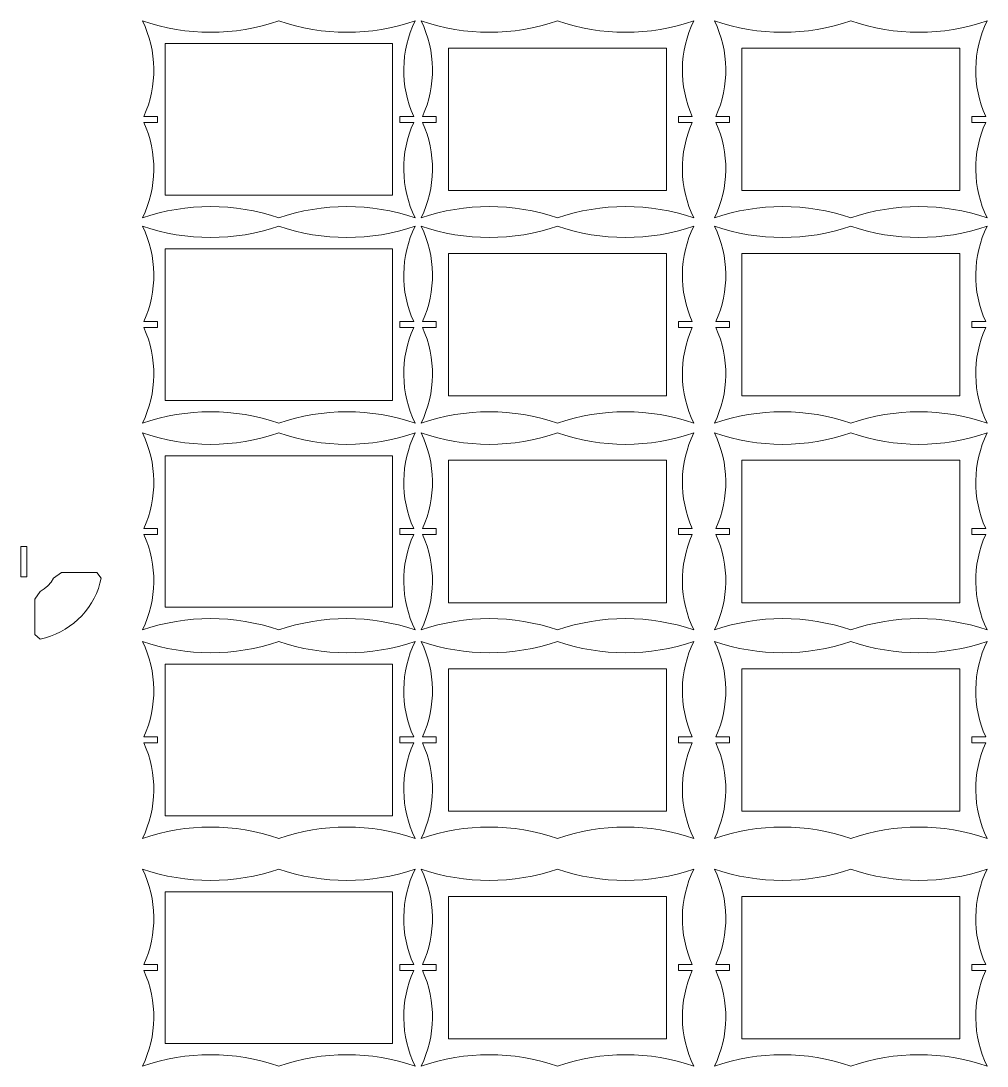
# Model space of a CAD drawing. Header units: millimetres. Extents: x -661 to 660, y -1432 to 519.
# Drawn here: x 22 to 660, y -421 to 269 of the extents above; entities that cross this region are included whole.
import ezdxf

# ---------------------------------------------------------------- set-up
doc = ezdxf.new("R2010")
doc.units = ezdxf.units.MM
doc.header["$MEASUREMENT"] = 0
doc.layers.add('layer 1', color=7, linetype='Continuous')

msp = doc.modelspace()

# ---------------------------------------------------------------- linework, layer by layer
at = {"layer": 'layer 1', "color": 5, "lineweight": 9}
for points, knots in [([(103.6554, 202.31), (103.6554, 202.31), (112.717, 202.31), (112.717, 202.31), (112.717, 202.31), (112.717, 202.31), (112.717, 206.31), (112.717, 206.31), (112.717, 206.31), (112.717, 206.31), (103.6554, 206.31), (103.6554, 206.31), (103.6554, 206.31), (112.7215, 226.4056), (112.3777, 249.4929), (102.7171, 269.31), (102.7171, 269.31), (131.8837, 259.3101), (163.5503, 259.3101), (192.7171, 269.31), (192.7171, 269.31), (221.8837, 259.3101), (253.5503, 259.3101), (282.717, 269.31), (282.717, 269.31), (273.0563, 249.4932), (272.7125, 226.4058), (281.7786, 206.31), (281.7786, 206.31), (281.7786, 206.31), (272.717, 206.31), (272.717, 206.31), (272.717, 206.31), (272.717, 206.31), (272.717, 202.31), (272.717, 202.31), (272.717, 202.31), (272.717, 202.31), (281.7786, 202.31), (281.7786, 202.31), (281.7786, 202.31), (272.7125, 182.2142), (273.0563, 159.1269), (282.7169, 139.3101), (282.7169, 139.3101), (253.5503, 149.31), (221.8837, 149.31), (192.717, 139.3101), (192.717, 139.3101), (163.5503, 149.31), (131.8837, 149.31), (102.717, 139.3101), (102.717, 139.3101), (112.3776, 159.1268), (112.7215, 182.2141), (103.6554, 202.31)], [0, 0, 0, 0, 0.06666667, 0.06666667, 0.06666667, 0.06666667, 0.13333333, 0.13333333, 0.13333333, 0.13333333, 0.2, 0.2, 0.2, 0.2, 0.26666667, 0.26666667, 0.26666667, 0.26666667, 0.33333333, 0.33333333, 0.33333333, 0.33333333, 0.4, 0.4, 0.4, 0.4, 0.46666667, 0.46666667, 0.46666667, 0.46666667, 0.53333333, 0.53333333, 0.53333333, 0.53333333, 0.6, 0.6, 0.6, 0.6, 0.66666667, 0.66666667, 0.66666667, 0.66666667, 0.73333333, 0.73333333, 0.73333333, 0.73333333, 0.8, 0.8, 0.8, 0.8, 0.86666667, 0.86666667, 0.86666667, 0.86666667, 1, 1, 1, 1]), ([(287.625, 202.31), (287.625, 202.31), (296.6866, 202.31), (296.6866, 202.31), (296.6866, 202.31), (296.6866, 202.31), (296.6866, 206.31), (296.6866, 206.31), (296.6866, 206.31), (296.6866, 206.31), (287.625, 206.31), (287.625, 206.31), (287.625, 206.31), (296.6911, 226.4056), (296.3473, 249.4929), (286.6866, 269.31), (286.6866, 269.31), (315.8533, 259.3101), (347.5199, 259.3101), (376.6866, 269.31), (376.6866, 269.31), (405.8533, 259.3101), (437.5199, 259.3101), (466.6865, 269.31), (466.6865, 269.31), (457.0258, 249.4932), (456.682, 226.4058), (465.7481, 206.31), (465.7481, 206.31), (465.7481, 206.31), (456.6866, 206.31), (456.6866, 206.31), (456.6866, 206.31), (456.6866, 206.31), (456.6866, 202.31), (456.6866, 202.31), (456.6866, 202.31), (456.6866, 202.31), (465.7481, 202.31), (465.7481, 202.31), (465.7481, 202.31), (456.682, 182.2142), (457.0258, 159.1269), (466.6865, 139.3101), (466.6865, 139.3101), (437.5199, 149.31), (405.8533, 149.31), (376.6865, 139.3101), (376.6865, 139.3101), (347.5199, 149.31), (315.8533, 149.31), (286.6866, 139.3101), (286.6866, 139.3101), (296.3472, 159.1268), (296.6911, 182.2141), (287.625, 202.31)], [0, 0, 0, 0, 0.06666667, 0.06666667, 0.06666667, 0.06666667, 0.13333333, 0.13333333, 0.13333333, 0.13333333, 0.2, 0.2, 0.2, 0.2, 0.26666667, 0.26666667, 0.26666667, 0.26666667, 0.33333333, 0.33333333, 0.33333333, 0.33333333, 0.4, 0.4, 0.4, 0.4, 0.46666667, 0.46666667, 0.46666667, 0.46666667, 0.53333333, 0.53333333, 0.53333333, 0.53333333, 0.6, 0.6, 0.6, 0.6, 0.66666667, 0.66666667, 0.66666667, 0.66666667, 0.73333333, 0.73333333, 0.73333333, 0.73333333, 0.8, 0.8, 0.8, 0.8, 0.86666667, 0.86666667, 0.86666667, 0.86666667, 1, 1, 1, 1]), ([(481.3001, 202.31), (481.3001, 202.31), (490.3617, 202.31), (490.3617, 202.31), (490.3617, 202.31), (490.3617, 202.31), (490.3617, 206.31), (490.3617, 206.31), (490.3617, 206.31), (490.3617, 206.31), (481.3001, 206.31), (481.3001, 206.31), (481.3001, 206.31), (490.3662, 226.4056), (490.0224, 249.4929), (480.3617, 269.31), (480.3617, 269.31), (509.5284, 259.3101), (541.195, 259.3101), (570.3617, 269.31), (570.3617, 269.31), (599.5284, 259.3101), (631.195, 259.3101), (660.3616, 269.31), (660.3616, 269.31), (650.7009, 249.4932), (650.3571, 226.4058), (659.4232, 206.31), (659.4232, 206.31), (659.4232, 206.31), (650.3617, 206.31), (650.3617, 206.31), (650.3617, 206.31), (650.3617, 206.31), (650.3617, 202.31), (650.3617, 202.31), (650.3617, 202.31), (650.3617, 202.31), (659.4232, 202.31), (659.4232, 202.31), (659.4232, 202.31), (650.3571, 182.2142), (650.7009, 159.1269), (660.3616, 139.3101), (660.3616, 139.3101), (631.195, 149.31), (599.5284, 149.31), (570.3616, 139.3101), (570.3616, 139.3101), (541.195, 149.31), (509.5284, 149.31), (480.3617, 139.3101), (480.3617, 139.3101), (490.0223, 159.1268), (490.3662, 182.2141), (481.3001, 202.31)], [0, 0, 0, 0, 0.06666667, 0.06666667, 0.06666667, 0.06666667, 0.13333333, 0.13333333, 0.13333333, 0.13333333, 0.2, 0.2, 0.2, 0.2, 0.26666667, 0.26666667, 0.26666667, 0.26666667, 0.33333333, 0.33333333, 0.33333333, 0.33333333, 0.4, 0.4, 0.4, 0.4, 0.46666667, 0.46666667, 0.46666667, 0.46666667, 0.53333333, 0.53333333, 0.53333333, 0.53333333, 0.6, 0.6, 0.6, 0.6, 0.66666667, 0.66666667, 0.66666667, 0.66666667, 0.73333333, 0.73333333, 0.73333333, 0.73333333, 0.8, 0.8, 0.8, 0.8, 0.86666667, 0.86666667, 0.86666667, 0.86666667, 1, 1, 1, 1]), ([(267.717, 154.31), (267.717, 154.31), (117.717, 154.31), (117.717, 154.31), (117.717, 154.31), (117.717, 154.31), (117.717, 254.31), (117.717, 254.31), (117.717, 254.31), (117.717, 254.31), (267.717, 254.31), (267.717, 254.31), (267.717, 254.31), (267.717, 254.31), (267.717, 154.31), (267.717, 154.31)], [0, 0, 0, 0, 0.2, 0.2, 0.2, 0.2, 0.4, 0.4, 0.4, 0.4, 0.6, 0.6, 0.6, 0.6, 1, 1, 1, 1]), ([(304.6866, 157.31), (304.6866, 157.31), (304.6866, 251.31), (304.6866, 251.31), (304.6866, 251.31), (304.6866, 251.31), (448.6866, 251.31), (448.6866, 251.31), (448.6866, 251.31), (448.6866, 251.31), (448.6866, 157.31), (448.6866, 157.31), (448.6866, 157.31), (448.6866, 157.31), (304.6866, 157.31), (304.6866, 157.31)], [0, 0, 0, 0, 0.2, 0.2, 0.2, 0.2, 0.4, 0.4, 0.4, 0.4, 0.6, 0.6, 0.6, 0.6, 1, 1, 1, 1]), ([(498.3617, 157.31), (498.3617, 157.31), (498.3617, 251.31), (498.3617, 251.31), (498.3617, 251.31), (498.3617, 251.31), (642.3617, 251.31), (642.3617, 251.31), (642.3617, 251.31), (642.3617, 251.31), (642.3617, 157.31), (642.3617, 157.31), (642.3617, 157.31), (642.3617, 157.31), (498.3617, 157.31), (498.3617, 157.31)], [0, 0, 0, 0, 0.2, 0.2, 0.2, 0.2, 0.4, 0.4, 0.4, 0.4, 0.6, 0.6, 0.6, 0.6, 1, 1, 1, 1]), ([(103.6554, 66.8433), (103.6554, 66.8433), (112.717, 66.8433), (112.717, 66.8433), (112.717, 66.8433), (112.717, 66.8433), (112.717, 70.8433), (112.717, 70.8433), (112.717, 70.8433), (112.717, 70.8433), (103.6554, 70.8433), (103.6554, 70.8433), (103.6554, 70.8433), (112.7215, 90.9389), (112.3777, 114.0262), (102.7171, 133.8433), (102.7171, 133.8433), (131.8837, 123.8434), (163.5503, 123.8434), (192.7171, 133.8433), (192.7171, 133.8433), (221.8837, 123.8434), (253.5503, 123.8434), (282.717, 133.8433), (282.717, 133.8433), (273.0563, 114.0265), (272.7125, 90.9391), (281.7786, 70.8433), (281.7786, 70.8433), (281.7786, 70.8433), (272.717, 70.8433), (272.717, 70.8433), (272.717, 70.8433), (272.717, 70.8433), (272.717, 66.8433), (272.717, 66.8433), (272.717, 66.8433), (272.717, 66.8433), (281.7786, 66.8433), (281.7786, 66.8433), (281.7786, 66.8433), (272.7125, 46.7475), (273.0563, 23.6602), (282.7169, 3.8434), (282.7169, 3.8434), (253.5503, 13.8433), (221.8837, 13.8433), (192.717, 3.8434), (192.717, 3.8434), (163.5503, 13.8433), (131.8837, 13.8433), (102.717, 3.8434), (102.717, 3.8434), (112.3776, 23.6601), (112.7215, 46.7474), (103.6554, 66.8433)], [0, 0, 0, 0, 0.06666667, 0.06666667, 0.06666667, 0.06666667, 0.13333333, 0.13333333, 0.13333333, 0.13333333, 0.2, 0.2, 0.2, 0.2, 0.26666667, 0.26666667, 0.26666667, 0.26666667, 0.33333333, 0.33333333, 0.33333333, 0.33333333, 0.4, 0.4, 0.4, 0.4, 0.46666667, 0.46666667, 0.46666667, 0.46666667, 0.53333333, 0.53333333, 0.53333333, 0.53333333, 0.6, 0.6, 0.6, 0.6, 0.66666667, 0.66666667, 0.66666667, 0.66666667, 0.73333333, 0.73333333, 0.73333333, 0.73333333, 0.8, 0.8, 0.8, 0.8, 0.86666667, 0.86666667, 0.86666667, 0.86666667, 1, 1, 1, 1]), ([(287.625, 66.8433), (287.625, 66.8433), (296.6866, 66.8433), (296.6866, 66.8433), (296.6866, 66.8433), (296.6866, 66.8433), (296.6866, 70.8433), (296.6866, 70.8433), (296.6866, 70.8433), (296.6866, 70.8433), (287.625, 70.8433), (287.625, 70.8433), (287.625, 70.8433), (296.6911, 90.9389), (296.3473, 114.0262), (286.6866, 133.8433), (286.6866, 133.8433), (315.8533, 123.8434), (347.5199, 123.8434), (376.6866, 133.8433), (376.6866, 133.8433), (405.8533, 123.8434), (437.5199, 123.8434), (466.6865, 133.8433), (466.6865, 133.8433), (457.0258, 114.0265), (456.682, 90.9391), (465.7481, 70.8433), (465.7481, 70.8433), (465.7481, 70.8433), (456.6866, 70.8433), (456.6866, 70.8433), (456.6866, 70.8433), (456.6866, 70.8433), (456.6866, 66.8433), (456.6866, 66.8433), (456.6866, 66.8433), (456.6866, 66.8433), (465.7481, 66.8433), (465.7481, 66.8433), (465.7481, 66.8433), (456.682, 46.7475), (457.0258, 23.6602), (466.6865, 3.8434), (466.6865, 3.8434), (437.5199, 13.8433), (405.8533, 13.8433), (376.6865, 3.8434), (376.6865, 3.8434), (347.5199, 13.8433), (315.8533, 13.8433), (286.6866, 3.8434), (286.6866, 3.8434), (296.3472, 23.6601), (296.6911, 46.7474), (287.625, 66.8433)], [0, 0, 0, 0, 0.06666667, 0.06666667, 0.06666667, 0.06666667, 0.13333333, 0.13333333, 0.13333333, 0.13333333, 0.2, 0.2, 0.2, 0.2, 0.26666667, 0.26666667, 0.26666667, 0.26666667, 0.33333333, 0.33333333, 0.33333333, 0.33333333, 0.4, 0.4, 0.4, 0.4, 0.46666667, 0.46666667, 0.46666667, 0.46666667, 0.53333333, 0.53333333, 0.53333333, 0.53333333, 0.6, 0.6, 0.6, 0.6, 0.66666667, 0.66666667, 0.66666667, 0.66666667, 0.73333333, 0.73333333, 0.73333333, 0.73333333, 0.8, 0.8, 0.8, 0.8, 0.86666667, 0.86666667, 0.86666667, 0.86666667, 1, 1, 1, 1]), ([(481.3001, 66.8433), (481.3001, 66.8433), (490.3617, 66.8433), (490.3617, 66.8433), (490.3617, 66.8433), (490.3617, 66.8433), (490.3617, 70.8433), (490.3617, 70.8433), (490.3617, 70.8433), (490.3617, 70.8433), (481.3001, 70.8433), (481.3001, 70.8433), (481.3001, 70.8433), (490.3662, 90.9389), (490.0224, 114.0262), (480.3617, 133.8433), (480.3617, 133.8433), (509.5284, 123.8434), (541.195, 123.8434), (570.3617, 133.8433), (570.3617, 133.8433), (599.5284, 123.8434), (631.195, 123.8434), (660.3616, 133.8433), (660.3616, 133.8433), (650.7009, 114.0265), (650.3571, 90.9391), (659.4232, 70.8433), (659.4232, 70.8433), (659.4232, 70.8433), (650.3617, 70.8433), (650.3617, 70.8433), (650.3617, 70.8433), (650.3617, 70.8433), (650.3617, 66.8433), (650.3617, 66.8433), (650.3617, 66.8433), (650.3617, 66.8433), (659.4232, 66.8433), (659.4232, 66.8433), (659.4232, 66.8433), (650.3571, 46.7475), (650.7009, 23.6602), (660.3616, 3.8434), (660.3616, 3.8434), (631.195, 13.8433), (599.5284, 13.8433), (570.3616, 3.8434), (570.3616, 3.8434), (541.195, 13.8433), (509.5284, 13.8433), (480.3617, 3.8434), (480.3617, 3.8434), (490.0223, 23.6601), (490.3662, 46.7474), (481.3001, 66.8433)], [0, 0, 0, 0, 0.06666667, 0.06666667, 0.06666667, 0.06666667, 0.13333333, 0.13333333, 0.13333333, 0.13333333, 0.2, 0.2, 0.2, 0.2, 0.26666667, 0.26666667, 0.26666667, 0.26666667, 0.33333333, 0.33333333, 0.33333333, 0.33333333, 0.4, 0.4, 0.4, 0.4, 0.46666667, 0.46666667, 0.46666667, 0.46666667, 0.53333333, 0.53333333, 0.53333333, 0.53333333, 0.6, 0.6, 0.6, 0.6, 0.66666667, 0.66666667, 0.66666667, 0.66666667, 0.73333333, 0.73333333, 0.73333333, 0.73333333, 0.8, 0.8, 0.8, 0.8, 0.86666667, 0.86666667, 0.86666667, 0.86666667, 1, 1, 1, 1]), ([(267.717, 18.8433), (267.717, 18.8433), (117.717, 18.8433), (117.717, 18.8433), (117.717, 18.8433), (117.717, 18.8433), (117.717, 118.8433), (117.717, 118.8433), (117.717, 118.8433), (117.717, 118.8433), (267.717, 118.8433), (267.717, 118.8433), (267.717, 118.8433), (267.717, 118.8433), (267.717, 18.8433), (267.717, 18.8433)], [0, 0, 0, 0, 0.2, 0.2, 0.2, 0.2, 0.4, 0.4, 0.4, 0.4, 0.6, 0.6, 0.6, 0.6, 1, 1, 1, 1]), ([(304.6866, 21.8433), (304.6866, 21.8433), (304.6866, 115.8433), (304.6866, 115.8433), (304.6866, 115.8433), (304.6866, 115.8433), (448.6866, 115.8433), (448.6866, 115.8433), (448.6866, 115.8433), (448.6866, 115.8433), (448.6866, 21.8433), (448.6866, 21.8433), (448.6866, 21.8433), (448.6866, 21.8433), (304.6866, 21.8433), (304.6866, 21.8433)], [0, 0, 0, 0, 0.2, 0.2, 0.2, 0.2, 0.4, 0.4, 0.4, 0.4, 0.6, 0.6, 0.6, 0.6, 1, 1, 1, 1]), ([(498.3617, 21.8433), (498.3617, 21.8433), (498.3617, 115.8433), (498.3617, 115.8433), (498.3617, 115.8433), (498.3617, 115.8433), (642.3617, 115.8433), (642.3617, 115.8433), (642.3617, 115.8433), (642.3617, 115.8433), (642.3617, 21.8433), (642.3617, 21.8433), (642.3617, 21.8433), (642.3617, 21.8433), (498.3617, 21.8433), (498.3617, 21.8433)], [0, 0, 0, 0, 0.2, 0.2, 0.2, 0.2, 0.4, 0.4, 0.4, 0.4, 0.6, 0.6, 0.6, 0.6, 1, 1, 1, 1]), ([(103.6554, -69.6817), (103.6554, -69.6817), (112.717, -69.6817), (112.717, -69.6817), (112.717, -69.6817), (112.717, -69.6817), (112.717, -65.6817), (112.717, -65.6817), (112.717, -65.6817), (112.717, -65.6817), (103.6554, -65.6817), (103.6554, -65.6817), (103.6554, -65.6817), (112.7215, -45.5861), (112.3777, -22.4988), (102.7171, -2.6817), (102.7171, -2.6817), (131.8837, -12.6816), (163.5503, -12.6816), (192.7171, -2.6817), (192.7171, -2.6817), (221.8837, -12.6816), (253.5503, -12.6816), (282.717, -2.6817), (282.717, -2.6817), (273.0563, -22.4985), (272.7125, -45.5859), (281.7786, -65.6817), (281.7786, -65.6817), (281.7786, -65.6817), (272.717, -65.6817), (272.717, -65.6817), (272.717, -65.6817), (272.717, -65.6817), (272.717, -69.6817), (272.717, -69.6817), (272.717, -69.6817), (272.717, -69.6817), (281.7786, -69.6817), (281.7786, -69.6817), (281.7786, -69.6817), (272.7125, -89.7775), (273.0563, -112.8648), (282.7169, -132.6816), (282.7169, -132.6816), (253.5503, -122.6817), (221.8837, -122.6817), (192.717, -132.6816), (192.717, -132.6816), (163.5503, -122.6817), (131.8837, -122.6817), (102.717, -132.6816), (102.717, -132.6816), (112.3776, -112.8649), (112.7215, -89.7776), (103.6554, -69.6817)], [0, 0, 0, 0, 0.06666667, 0.06666667, 0.06666667, 0.06666667, 0.13333333, 0.13333333, 0.13333333, 0.13333333, 0.2, 0.2, 0.2, 0.2, 0.26666667, 0.26666667, 0.26666667, 0.26666667, 0.33333333, 0.33333333, 0.33333333, 0.33333333, 0.4, 0.4, 0.4, 0.4, 0.46666667, 0.46666667, 0.46666667, 0.46666667, 0.53333333, 0.53333333, 0.53333333, 0.53333333, 0.6, 0.6, 0.6, 0.6, 0.66666667, 0.66666667, 0.66666667, 0.66666667, 0.73333333, 0.73333333, 0.73333333, 0.73333333, 0.8, 0.8, 0.8, 0.8, 0.86666667, 0.86666667, 0.86666667, 0.86666667, 1, 1, 1, 1]), ([(287.625, -69.6817), (287.625, -69.6817), (296.6866, -69.6817), (296.6866, -69.6817), (296.6866, -69.6817), (296.6866, -69.6817), (296.6866, -65.6817), (296.6866, -65.6817), (296.6866, -65.6817), (296.6866, -65.6817), (287.625, -65.6817), (287.625, -65.6817), (287.625, -65.6817), (296.6911, -45.5861), (296.3473, -22.4988), (286.6866, -2.6817), (286.6866, -2.6817), (315.8533, -12.6816), (347.5199, -12.6816), (376.6866, -2.6817), (376.6866, -2.6817), (405.8533, -12.6816), (437.5199, -12.6816), (466.6865, -2.6817), (466.6865, -2.6817), (457.0258, -22.4985), (456.682, -45.5859), (465.7481, -65.6817), (465.7481, -65.6817), (465.7481, -65.6817), (456.6866, -65.6817), (456.6866, -65.6817), (456.6866, -65.6817), (456.6866, -65.6817), (456.6866, -69.6817), (456.6866, -69.6817), (456.6866, -69.6817), (456.6866, -69.6817), (465.7481, -69.6817), (465.7481, -69.6817), (465.7481, -69.6817), (456.682, -89.7775), (457.0258, -112.8648), (466.6865, -132.6816), (466.6865, -132.6816), (437.5199, -122.6817), (405.8533, -122.6817), (376.6865, -132.6816), (376.6865, -132.6816), (347.5199, -122.6817), (315.8533, -122.6817), (286.6866, -132.6816), (286.6866, -132.6816), (296.3472, -112.8649), (296.6911, -89.7776), (287.625, -69.6817)], [0, 0, 0, 0, 0.06666667, 0.06666667, 0.06666667, 0.06666667, 0.13333333, 0.13333333, 0.13333333, 0.13333333, 0.2, 0.2, 0.2, 0.2, 0.26666667, 0.26666667, 0.26666667, 0.26666667, 0.33333333, 0.33333333, 0.33333333, 0.33333333, 0.4, 0.4, 0.4, 0.4, 0.46666667, 0.46666667, 0.46666667, 0.46666667, 0.53333333, 0.53333333, 0.53333333, 0.53333333, 0.6, 0.6, 0.6, 0.6, 0.66666667, 0.66666667, 0.66666667, 0.66666667, 0.73333333, 0.73333333, 0.73333333, 0.73333333, 0.8, 0.8, 0.8, 0.8, 0.86666667, 0.86666667, 0.86666667, 0.86666667, 1, 1, 1, 1]), ([(481.3001, -69.6817), (481.3001, -69.6817), (490.3617, -69.6817), (490.3617, -69.6817), (490.3617, -69.6817), (490.3617, -69.6817), (490.3617, -65.6817), (490.3617, -65.6817), (490.3617, -65.6817), (490.3617, -65.6817), (481.3001, -65.6817), (481.3001, -65.6817), (481.3001, -65.6817), (490.3662, -45.5861), (490.0224, -22.4988), (480.3617, -2.6817), (480.3617, -2.6817), (509.5284, -12.6816), (541.195, -12.6816), (570.3617, -2.6817), (570.3617, -2.6817), (599.5284, -12.6816), (631.195, -12.6816), (660.3616, -2.6817), (660.3616, -2.6817), (650.7009, -22.4985), (650.3571, -45.5859), (659.4232, -65.6817), (659.4232, -65.6817), (659.4232, -65.6817), (650.3617, -65.6817), (650.3617, -65.6817), (650.3617, -65.6817), (650.3617, -65.6817), (650.3617, -69.6817), (650.3617, -69.6817), (650.3617, -69.6817), (650.3617, -69.6817), (659.4232, -69.6817), (659.4232, -69.6817), (659.4232, -69.6817), (650.3571, -89.7775), (650.7009, -112.8648), (660.3616, -132.6816), (660.3616, -132.6816), (631.195, -122.6817), (599.5284, -122.6817), (570.3616, -132.6816), (570.3616, -132.6816), (541.195, -122.6817), (509.5284, -122.6817), (480.3617, -132.6816), (480.3617, -132.6816), (490.0223, -112.8649), (490.3662, -89.7776), (481.3001, -69.6817)], [0, 0, 0, 0, 0.06666667, 0.06666667, 0.06666667, 0.06666667, 0.13333333, 0.13333333, 0.13333333, 0.13333333, 0.2, 0.2, 0.2, 0.2, 0.26666667, 0.26666667, 0.26666667, 0.26666667, 0.33333333, 0.33333333, 0.33333333, 0.33333333, 0.4, 0.4, 0.4, 0.4, 0.46666667, 0.46666667, 0.46666667, 0.46666667, 0.53333333, 0.53333333, 0.53333333, 0.53333333, 0.6, 0.6, 0.6, 0.6, 0.66666667, 0.66666667, 0.66666667, 0.66666667, 0.73333333, 0.73333333, 0.73333333, 0.73333333, 0.8, 0.8, 0.8, 0.8, 0.86666667, 0.86666667, 0.86666667, 0.86666667, 1, 1, 1, 1]), ([(267.717, -117.6817), (267.717, -117.6817), (117.717, -117.6817), (117.717, -117.6817), (117.717, -117.6817), (117.717, -117.6817), (117.717, -17.6817), (117.717, -17.6817), (117.717, -17.6817), (117.717, -17.6817), (267.717, -17.6817), (267.717, -17.6817), (267.717, -17.6817), (267.717, -17.6817), (267.717, -117.6817), (267.717, -117.6817)], [0, 0, 0, 0, 0.2, 0.2, 0.2, 0.2, 0.4, 0.4, 0.4, 0.4, 0.6, 0.6, 0.6, 0.6, 1, 1, 1, 1]), ([(304.6866, -114.6817), (304.6866, -114.6817), (304.6866, -20.6817), (304.6866, -20.6817), (304.6866, -20.6817), (304.6866, -20.6817), (448.6866, -20.6817), (448.6866, -20.6817), (448.6866, -20.6817), (448.6866, -20.6817), (448.6866, -114.6817), (448.6866, -114.6817), (448.6866, -114.6817), (448.6866, -114.6817), (304.6866, -114.6817), (304.6866, -114.6817)], [0, 0, 0, 0, 0.2, 0.2, 0.2, 0.2, 0.4, 0.4, 0.4, 0.4, 0.6, 0.6, 0.6, 0.6, 1, 1, 1, 1]), ([(498.3617, -114.6817), (498.3617, -114.6817), (498.3617, -20.6817), (498.3617, -20.6817), (498.3617, -20.6817), (498.3617, -20.6817), (642.3617, -20.6817), (642.3617, -20.6817), (642.3617, -20.6817), (642.3617, -20.6817), (642.3617, -114.6817), (642.3617, -114.6817), (642.3617, -114.6817), (642.3617, -114.6817), (498.3617, -114.6817), (498.3617, -114.6817)], [0, 0, 0, 0, 0.2, 0.2, 0.2, 0.2, 0.4, 0.4, 0.4, 0.4, 0.6, 0.6, 0.6, 0.6, 1, 1, 1, 1]), ([(22.4595, -97.6582), (22.4595, -97.6582), (22.4595, -77.6582), (22.4595, -77.6582), (22.4595, -77.6582), (22.4595, -77.6582), (26.4595, -77.6582), (26.4595, -77.6582), (26.4595, -77.6582), (26.4595, -77.6582), (26.4595, -97.6582), (26.4595, -97.6582), (26.4595, -97.6582), (26.4595, -97.6582), (22.4595, -97.6582), (22.4595, -97.6582)], [0, 0, 0, 0, 0.2, 0.2, 0.2, 0.2, 0.4, 0.4, 0.4, 0.4, 0.6, 0.6, 0.6, 0.6, 1, 1, 1, 1]), ([(31.6595, -112.4694), (31.6595, -112.4694), (31.6595, -135.7565), (31.6595, -135.7565), (31.6595, -135.7565), (31.6595, -135.7565), (35.2595, -138.7261), (35.2595, -138.7261), (35.2595, -138.7261), (35.2595, -138.7261), (38.6984, -137.8758), (38.6984, -137.8758), (38.6984, -137.8758), (38.6984, -137.8758), (42.0718, -136.7944), (42.0718, -136.7944), (42.0718, -136.7944), (42.0718, -136.7944), (45.3642, -135.4866), (45.3642, -135.4866), (45.3642, -135.4866), (45.3642, -135.4866), (48.5602, -133.9586), (48.5602, -133.9586), (48.5602, -133.9586), (48.5602, -133.9586), (51.6451, -132.2171), (51.6451, -132.2171), (51.6451, -132.2171), (51.6451, -132.2171), (54.6048, -130.2706), (54.6048, -130.2706), (54.6048, -130.2706), (54.6048, -130.2706), (57.4258, -128.1277), (57.4258, -128.1277), (57.4258, -128.1277), (57.4258, -128.1277), (60.0949, -125.7986), (60.0949, -125.7986), (60.0949, -125.7986), (60.0949, -125.7986), (62.5998, -123.2936), (62.5998, -123.2936), (62.5998, -123.2936), (62.5998, -123.2936), (64.929, -120.6245), (64.929, -120.6245), (64.929, -120.6245), (64.929, -120.6245), (67.0718, -117.8035), (67.0718, -117.8035), (67.0718, -117.8035), (67.0718, -117.8035), (69.0184, -114.8438), (69.0184, -114.8438), (69.0184, -114.8438), (69.0184, -114.8438), (70.7598, -111.7589), (70.7598, -111.7589), (70.7598, -111.7589), (70.7598, -111.7589), (72.2878, -108.5629), (72.2878, -108.5629), (72.2878, -108.5629), (72.2878, -108.5629), (73.5957, -105.2706), (73.5957, -105.2706), (73.5957, -105.2706), (73.5957, -105.2706), (74.6771, -101.8971), (74.6771, -101.8971), (74.6771, -101.8971), (74.6771, -101.8971), (75.5274, -98.4582), (75.5274, -98.4582), (75.5274, -98.4582), (75.5274, -98.4582), (72.5578, -94.8582), (72.5578, -94.8582), (72.5578, -94.8582), (72.5578, -94.8582), (49.2707, -94.8582), (49.2707, -94.8582), (49.2707, -94.8582), (49.2707, -94.8582), (44.084, -98.4582), (44.084, -98.4582), (44.084, -98.4582), (44.084, -98.4582), (42.3694, -101.1115), (42.3694, -101.1115), (42.3694, -101.1115), (42.3694, -101.1115), (40.2987, -103.4974), (40.2987, -103.4974), (40.2987, -103.4974), (40.2987, -103.4974), (37.9128, -105.5682), (37.9128, -105.5682), (37.9128, -105.5682), (37.9128, -105.5682), (35.2595, -107.2827), (35.2595, -107.2827), (35.2595, -107.2827), (35.2595, -107.2827), (31.6595, -112.4694), (31.6595, -112.4694)], [0, 0, 0, 0, 0.03571429, 0.03571429, 0.03571429, 0.03571429, 0.07142857, 0.07142857, 0.07142857, 0.07142857, 0.10714286, 0.10714286, 0.10714286, 0.10714286, 0.14285714, 0.14285714, 0.14285714, 0.14285714, 0.17857143, 0.17857143, 0.17857143, 0.17857143, 0.21428571, 0.21428571, 0.21428571, 0.21428571, 0.25, 0.25, 0.25, 0.25, 0.28571429, 0.28571429, 0.28571429, 0.28571429, 0.32142857, 0.32142857, 0.32142857, 0.32142857, 0.35714286, 0.35714286, 0.35714286, 0.35714286, 0.39285714, 0.39285714, 0.39285714, 0.39285714, 0.42857143, 0.42857143, 0.42857143, 0.42857143, 0.46428571, 0.46428571, 0.46428571, 0.46428571, 0.5, 0.5, 0.5, 0.5, 0.53571429, 0.53571429, 0.53571429, 0.53571429, 0.57142857, 0.57142857, 0.57142857, 0.57142857, 0.60714286, 0.60714286, 0.60714286, 0.60714286, 0.64285714, 0.64285714, 0.64285714, 0.64285714, 0.67857143, 0.67857143, 0.67857143, 0.67857143, 0.71428571, 0.71428571, 0.71428571, 0.71428571, 0.75, 0.75, 0.75, 0.75, 0.78571429, 0.78571429, 0.78571429, 0.78571429, 0.82142857, 0.82142857, 0.82142857, 0.82142857, 0.85714286, 0.85714286, 0.85714286, 0.85714286, 0.89285714, 0.89285714, 0.89285714, 0.89285714, 0.92857143, 0.92857143, 0.92857143, 0.92857143, 1, 1, 1, 1]), ([(103.6554, -207.265), (103.6554, -207.265), (112.717, -207.265), (112.717, -207.265), (112.717, -207.265), (112.717, -207.265), (112.717, -203.265), (112.717, -203.265), (112.717, -203.265), (112.717, -203.265), (103.6554, -203.265), (103.6554, -203.265), (103.6554, -203.265), (112.7215, -183.1694), (112.3777, -160.0821), (102.7171, -140.265), (102.7171, -140.265), (131.8837, -150.2649), (163.5503, -150.2649), (192.7171, -140.265), (192.7171, -140.265), (221.8837, -150.2649), (253.5503, -150.2649), (282.717, -140.265), (282.717, -140.265), (273.0563, -160.0818), (272.7125, -183.1692), (281.7786, -203.265), (281.7786, -203.265), (281.7786, -203.265), (272.717, -203.265), (272.717, -203.265), (272.717, -203.265), (272.717, -203.265), (272.717, -207.265), (272.717, -207.265), (272.717, -207.265), (272.717, -207.265), (281.7786, -207.265), (281.7786, -207.265), (281.7786, -207.265), (272.7125, -227.3608), (273.0563, -250.4481), (282.7169, -270.2649), (282.7169, -270.2649), (253.5503, -260.265), (221.8837, -260.265), (192.717, -270.2649), (192.717, -270.2649), (163.5503, -260.265), (131.8837, -260.265), (102.717, -270.2649), (102.717, -270.2649), (112.3776, -250.4482), (112.7215, -227.3609), (103.6554, -207.265)], [0, 0, 0, 0, 0.06666667, 0.06666667, 0.06666667, 0.06666667, 0.13333333, 0.13333333, 0.13333333, 0.13333333, 0.2, 0.2, 0.2, 0.2, 0.26666667, 0.26666667, 0.26666667, 0.26666667, 0.33333333, 0.33333333, 0.33333333, 0.33333333, 0.4, 0.4, 0.4, 0.4, 0.46666667, 0.46666667, 0.46666667, 0.46666667, 0.53333333, 0.53333333, 0.53333333, 0.53333333, 0.6, 0.6, 0.6, 0.6, 0.66666667, 0.66666667, 0.66666667, 0.66666667, 0.73333333, 0.73333333, 0.73333333, 0.73333333, 0.8, 0.8, 0.8, 0.8, 0.86666667, 0.86666667, 0.86666667, 0.86666667, 1, 1, 1, 1]), ([(287.625, -207.265), (287.625, -207.265), (296.6866, -207.265), (296.6866, -207.265), (296.6866, -207.265), (296.6866, -207.265), (296.6866, -203.265), (296.6866, -203.265), (296.6866, -203.265), (296.6866, -203.265), (287.625, -203.265), (287.625, -203.265), (287.625, -203.265), (296.6911, -183.1694), (296.3473, -160.0821), (286.6866, -140.265), (286.6866, -140.265), (315.8533, -150.2649), (347.5199, -150.2649), (376.6866, -140.265), (376.6866, -140.265), (405.8533, -150.2649), (437.5199, -150.2649), (466.6865, -140.265), (466.6865, -140.265), (457.0258, -160.0818), (456.682, -183.1692), (465.7481, -203.265), (465.7481, -203.265), (465.7481, -203.265), (456.6866, -203.265), (456.6866, -203.265), (456.6866, -203.265), (456.6866, -203.265), (456.6866, -207.265), (456.6866, -207.265), (456.6866, -207.265), (456.6866, -207.265), (465.7481, -207.265), (465.7481, -207.265), (465.7481, -207.265), (456.682, -227.3608), (457.0258, -250.4481), (466.6865, -270.2649), (466.6865, -270.2649), (437.5199, -260.265), (405.8533, -260.265), (376.6865, -270.2649), (376.6865, -270.2649), (347.5199, -260.265), (315.8533, -260.265), (286.6866, -270.2649), (286.6866, -270.2649), (296.3472, -250.4482), (296.6911, -227.3609), (287.625, -207.265)], [0, 0, 0, 0, 0.06666667, 0.06666667, 0.06666667, 0.06666667, 0.13333333, 0.13333333, 0.13333333, 0.13333333, 0.2, 0.2, 0.2, 0.2, 0.26666667, 0.26666667, 0.26666667, 0.26666667, 0.33333333, 0.33333333, 0.33333333, 0.33333333, 0.4, 0.4, 0.4, 0.4, 0.46666667, 0.46666667, 0.46666667, 0.46666667, 0.53333333, 0.53333333, 0.53333333, 0.53333333, 0.6, 0.6, 0.6, 0.6, 0.66666667, 0.66666667, 0.66666667, 0.66666667, 0.73333333, 0.73333333, 0.73333333, 0.73333333, 0.8, 0.8, 0.8, 0.8, 0.86666667, 0.86666667, 0.86666667, 0.86666667, 1, 1, 1, 1]), ([(481.3001, -207.265), (481.3001, -207.265), (490.3617, -207.265), (490.3617, -207.265), (490.3617, -207.265), (490.3617, -207.265), (490.3617, -203.265), (490.3617, -203.265), (490.3617, -203.265), (490.3617, -203.265), (481.3001, -203.265), (481.3001, -203.265), (481.3001, -203.265), (490.3662, -183.1694), (490.0224, -160.0821), (480.3617, -140.265), (480.3617, -140.265), (509.5284, -150.2649), (541.195, -150.2649), (570.3617, -140.265), (570.3617, -140.265), (599.5284, -150.2649), (631.195, -150.2649), (660.3616, -140.265), (660.3616, -140.265), (650.7009, -160.0818), (650.3571, -183.1692), (659.4232, -203.265), (659.4232, -203.265), (659.4232, -203.265), (650.3617, -203.265), (650.3617, -203.265), (650.3617, -203.265), (650.3617, -203.265), (650.3617, -207.265), (650.3617, -207.265), (650.3617, -207.265), (650.3617, -207.265), (659.4232, -207.265), (659.4232, -207.265), (659.4232, -207.265), (650.3571, -227.3608), (650.7009, -250.4481), (660.3616, -270.2649), (660.3616, -270.2649), (631.195, -260.265), (599.5284, -260.265), (570.3616, -270.2649), (570.3616, -270.2649), (541.195, -260.265), (509.5284, -260.265), (480.3617, -270.2649), (480.3617, -270.2649), (490.0223, -250.4482), (490.3662, -227.3609), (481.3001, -207.265)], [0, 0, 0, 0, 0.06666667, 0.06666667, 0.06666667, 0.06666667, 0.13333333, 0.13333333, 0.13333333, 0.13333333, 0.2, 0.2, 0.2, 0.2, 0.26666667, 0.26666667, 0.26666667, 0.26666667, 0.33333333, 0.33333333, 0.33333333, 0.33333333, 0.4, 0.4, 0.4, 0.4, 0.46666667, 0.46666667, 0.46666667, 0.46666667, 0.53333333, 0.53333333, 0.53333333, 0.53333333, 0.6, 0.6, 0.6, 0.6, 0.66666667, 0.66666667, 0.66666667, 0.66666667, 0.73333333, 0.73333333, 0.73333333, 0.73333333, 0.8, 0.8, 0.8, 0.8, 0.86666667, 0.86666667, 0.86666667, 0.86666667, 1, 1, 1, 1]), ([(267.717, -255.265), (267.717, -255.265), (117.717, -255.265), (117.717, -255.265), (117.717, -255.265), (117.717, -255.265), (117.717, -155.265), (117.717, -155.265), (117.717, -155.265), (117.717, -155.265), (267.717, -155.265), (267.717, -155.265), (267.717, -155.265), (267.717, -155.265), (267.717, -255.265), (267.717, -255.265)], [0, 0, 0, 0, 0.2, 0.2, 0.2, 0.2, 0.4, 0.4, 0.4, 0.4, 0.6, 0.6, 0.6, 0.6, 1, 1, 1, 1]), ([(304.6866, -252.265), (304.6866, -252.265), (304.6866, -158.265), (304.6866, -158.265), (304.6866, -158.265), (304.6866, -158.265), (448.6866, -158.265), (448.6866, -158.265), (448.6866, -158.265), (448.6866, -158.265), (448.6866, -252.265), (448.6866, -252.265), (448.6866, -252.265), (448.6866, -252.265), (304.6866, -252.265), (304.6866, -252.265)], [0, 0, 0, 0, 0.2, 0.2, 0.2, 0.2, 0.4, 0.4, 0.4, 0.4, 0.6, 0.6, 0.6, 0.6, 1, 1, 1, 1]), ([(498.3617, -252.265), (498.3617, -252.265), (498.3617, -158.265), (498.3617, -158.265), (498.3617, -158.265), (498.3617, -158.265), (642.3617, -158.265), (642.3617, -158.265), (642.3617, -158.265), (642.3617, -158.265), (642.3617, -252.265), (642.3617, -252.265), (642.3617, -252.265), (642.3617, -252.265), (498.3617, -252.265), (498.3617, -252.265)], [0, 0, 0, 0, 0.2, 0.2, 0.2, 0.2, 0.4, 0.4, 0.4, 0.4, 0.6, 0.6, 0.6, 0.6, 1, 1, 1, 1]), ([(103.6554, -357.5481), (103.6554, -357.5481), (112.717, -357.5481), (112.717, -357.5481), (112.717, -357.5481), (112.717, -357.5481), (112.717, -353.5481), (112.717, -353.5481), (112.717, -353.5481), (112.717, -353.5481), (103.6554, -353.5481), (103.6554, -353.5481), (103.6554, -353.5481), (112.7215, -333.4525), (112.3777, -310.3652), (102.7171, -290.5481), (102.7171, -290.5481), (131.8837, -300.548), (163.5503, -300.548), (192.7171, -290.5481), (192.7171, -290.5481), (221.8837, -300.548), (253.5503, -300.548), (282.717, -290.5481), (282.717, -290.5481), (273.0563, -310.3649), (272.7125, -333.4523), (281.7786, -353.5481), (281.7786, -353.5481), (281.7786, -353.5481), (272.717, -353.5481), (272.717, -353.5481), (272.717, -353.5481), (272.717, -353.5481), (272.717, -357.5481), (272.717, -357.5481), (272.717, -357.5481), (272.717, -357.5481), (281.7786, -357.5481), (281.7786, -357.5481), (281.7786, -357.5481), (272.7125, -377.6439), (273.0563, -400.7312), (282.7169, -420.548), (282.7169, -420.548), (253.5503, -410.5481), (221.8837, -410.5481), (192.717, -420.548), (192.717, -420.548), (163.5503, -410.5481), (131.8837, -410.5481), (102.717, -420.548), (102.717, -420.548), (112.3776, -400.7313), (112.7215, -377.644), (103.6554, -357.5481)], [0, 0, 0, 0, 0.06666667, 0.06666667, 0.06666667, 0.06666667, 0.13333333, 0.13333333, 0.13333333, 0.13333333, 0.2, 0.2, 0.2, 0.2, 0.26666667, 0.26666667, 0.26666667, 0.26666667, 0.33333333, 0.33333333, 0.33333333, 0.33333333, 0.4, 0.4, 0.4, 0.4, 0.46666667, 0.46666667, 0.46666667, 0.46666667, 0.53333333, 0.53333333, 0.53333333, 0.53333333, 0.6, 0.6, 0.6, 0.6, 0.66666667, 0.66666667, 0.66666667, 0.66666667, 0.73333333, 0.73333333, 0.73333333, 0.73333333, 0.8, 0.8, 0.8, 0.8, 0.86666667, 0.86666667, 0.86666667, 0.86666667, 1, 1, 1, 1]), ([(287.625, -357.5481), (287.625, -357.5481), (296.6866, -357.5481), (296.6866, -357.5481), (296.6866, -357.5481), (296.6866, -357.5481), (296.6866, -353.5481), (296.6866, -353.5481), (296.6866, -353.5481), (296.6866, -353.5481), (287.625, -353.5481), (287.625, -353.5481), (287.625, -353.5481), (296.6911, -333.4525), (296.3473, -310.3652), (286.6866, -290.5481), (286.6866, -290.5481), (315.8533, -300.548), (347.5199, -300.548), (376.6866, -290.5481), (376.6866, -290.5481), (405.8533, -300.548), (437.5199, -300.548), (466.6865, -290.5481), (466.6865, -290.5481), (457.0258, -310.3649), (456.682, -333.4523), (465.7481, -353.5481), (465.7481, -353.5481), (465.7481, -353.5481), (456.6866, -353.5481), (456.6866, -353.5481), (456.6866, -353.5481), (456.6866, -353.5481), (456.6866, -357.5481), (456.6866, -357.5481), (456.6866, -357.5481), (456.6866, -357.5481), (465.7481, -357.5481), (465.7481, -357.5481), (465.7481, -357.5481), (456.682, -377.6439), (457.0258, -400.7312), (466.6865, -420.548), (466.6865, -420.548), (437.5199, -410.5481), (405.8533, -410.5481), (376.6865, -420.548), (376.6865, -420.548), (347.5199, -410.5481), (315.8533, -410.5481), (286.6866, -420.548), (286.6866, -420.548), (296.3472, -400.7313), (296.6911, -377.644), (287.625, -357.5481)], [0, 0, 0, 0, 0.06666667, 0.06666667, 0.06666667, 0.06666667, 0.13333333, 0.13333333, 0.13333333, 0.13333333, 0.2, 0.2, 0.2, 0.2, 0.26666667, 0.26666667, 0.26666667, 0.26666667, 0.33333333, 0.33333333, 0.33333333, 0.33333333, 0.4, 0.4, 0.4, 0.4, 0.46666667, 0.46666667, 0.46666667, 0.46666667, 0.53333333, 0.53333333, 0.53333333, 0.53333333, 0.6, 0.6, 0.6, 0.6, 0.66666667, 0.66666667, 0.66666667, 0.66666667, 0.73333333, 0.73333333, 0.73333333, 0.73333333, 0.8, 0.8, 0.8, 0.8, 0.86666667, 0.86666667, 0.86666667, 0.86666667, 1, 1, 1, 1]), ([(481.3001, -357.5481), (481.3001, -357.5481), (490.3617, -357.5481), (490.3617, -357.5481), (490.3617, -357.5481), (490.3617, -357.5481), (490.3617, -353.5481), (490.3617, -353.5481), (490.3617, -353.5481), (490.3617, -353.5481), (481.3001, -353.5481), (481.3001, -353.5481), (481.3001, -353.5481), (490.3662, -333.4525), (490.0224, -310.3652), (480.3617, -290.5481), (480.3617, -290.5481), (509.5284, -300.548), (541.195, -300.548), (570.3617, -290.5481), (570.3617, -290.5481), (599.5284, -300.548), (631.195, -300.548), (660.3616, -290.5481), (660.3616, -290.5481), (650.7009, -310.3649), (650.3571, -333.4523), (659.4232, -353.5481), (659.4232, -353.5481), (659.4232, -353.5481), (650.3617, -353.5481), (650.3617, -353.5481), (650.3617, -353.5481), (650.3617, -353.5481), (650.3617, -357.5481), (650.3617, -357.5481), (650.3617, -357.5481), (650.3617, -357.5481), (659.4232, -357.5481), (659.4232, -357.5481), (659.4232, -357.5481), (650.3571, -377.6439), (650.7009, -400.7312), (660.3616, -420.548), (660.3616, -420.548), (631.195, -410.5481), (599.5284, -410.5481), (570.3616, -420.548), (570.3616, -420.548), (541.195, -410.5481), (509.5284, -410.5481), (480.3617, -420.548), (480.3617, -420.548), (490.0223, -400.7313), (490.3662, -377.644), (481.3001, -357.5481)], [0, 0, 0, 0, 0.06666667, 0.06666667, 0.06666667, 0.06666667, 0.13333333, 0.13333333, 0.13333333, 0.13333333, 0.2, 0.2, 0.2, 0.2, 0.26666667, 0.26666667, 0.26666667, 0.26666667, 0.33333333, 0.33333333, 0.33333333, 0.33333333, 0.4, 0.4, 0.4, 0.4, 0.46666667, 0.46666667, 0.46666667, 0.46666667, 0.53333333, 0.53333333, 0.53333333, 0.53333333, 0.6, 0.6, 0.6, 0.6, 0.66666667, 0.66666667, 0.66666667, 0.66666667, 0.73333333, 0.73333333, 0.73333333, 0.73333333, 0.8, 0.8, 0.8, 0.8, 0.86666667, 0.86666667, 0.86666667, 0.86666667, 1, 1, 1, 1]), ([(267.717, -405.5481), (267.717, -405.5481), (117.717, -405.5481), (117.717, -405.5481), (117.717, -405.5481), (117.717, -405.5481), (117.717, -305.5481), (117.717, -305.5481), (117.717, -305.5481), (117.717, -305.5481), (267.717, -305.5481), (267.717, -305.5481), (267.717, -305.5481), (267.717, -305.5481), (267.717, -405.5481), (267.717, -405.5481)], [0, 0, 0, 0, 0.2, 0.2, 0.2, 0.2, 0.4, 0.4, 0.4, 0.4, 0.6, 0.6, 0.6, 0.6, 1, 1, 1, 1]), ([(304.6866, -402.5481), (304.6866, -402.5481), (304.6866, -308.5481), (304.6866, -308.5481), (304.6866, -308.5481), (304.6866, -308.5481), (448.6866, -308.5481), (448.6866, -308.5481), (448.6866, -308.5481), (448.6866, -308.5481), (448.6866, -402.5481), (448.6866, -402.5481), (448.6866, -402.5481), (448.6866, -402.5481), (304.6866, -402.5481), (304.6866, -402.5481)], [0, 0, 0, 0, 0.2, 0.2, 0.2, 0.2, 0.4, 0.4, 0.4, 0.4, 0.6, 0.6, 0.6, 0.6, 1, 1, 1, 1]), ([(498.3617, -402.5481), (498.3617, -402.5481), (498.3617, -308.5481), (498.3617, -308.5481), (498.3617, -308.5481), (498.3617, -308.5481), (642.3617, -308.5481), (642.3617, -308.5481), (642.3617, -308.5481), (642.3617, -308.5481), (642.3617, -402.5481), (642.3617, -402.5481), (642.3617, -402.5481), (642.3617, -402.5481), (498.3617, -402.5481), (498.3617, -402.5481)], [0, 0, 0, 0, 0.2, 0.2, 0.2, 0.2, 0.4, 0.4, 0.4, 0.4, 0.6, 0.6, 0.6, 0.6, 1, 1, 1, 1])]:
    msp.add_open_spline(points, degree=3, knots=knots, dxfattribs=at)

doc.saveas('drawing.dxf')
